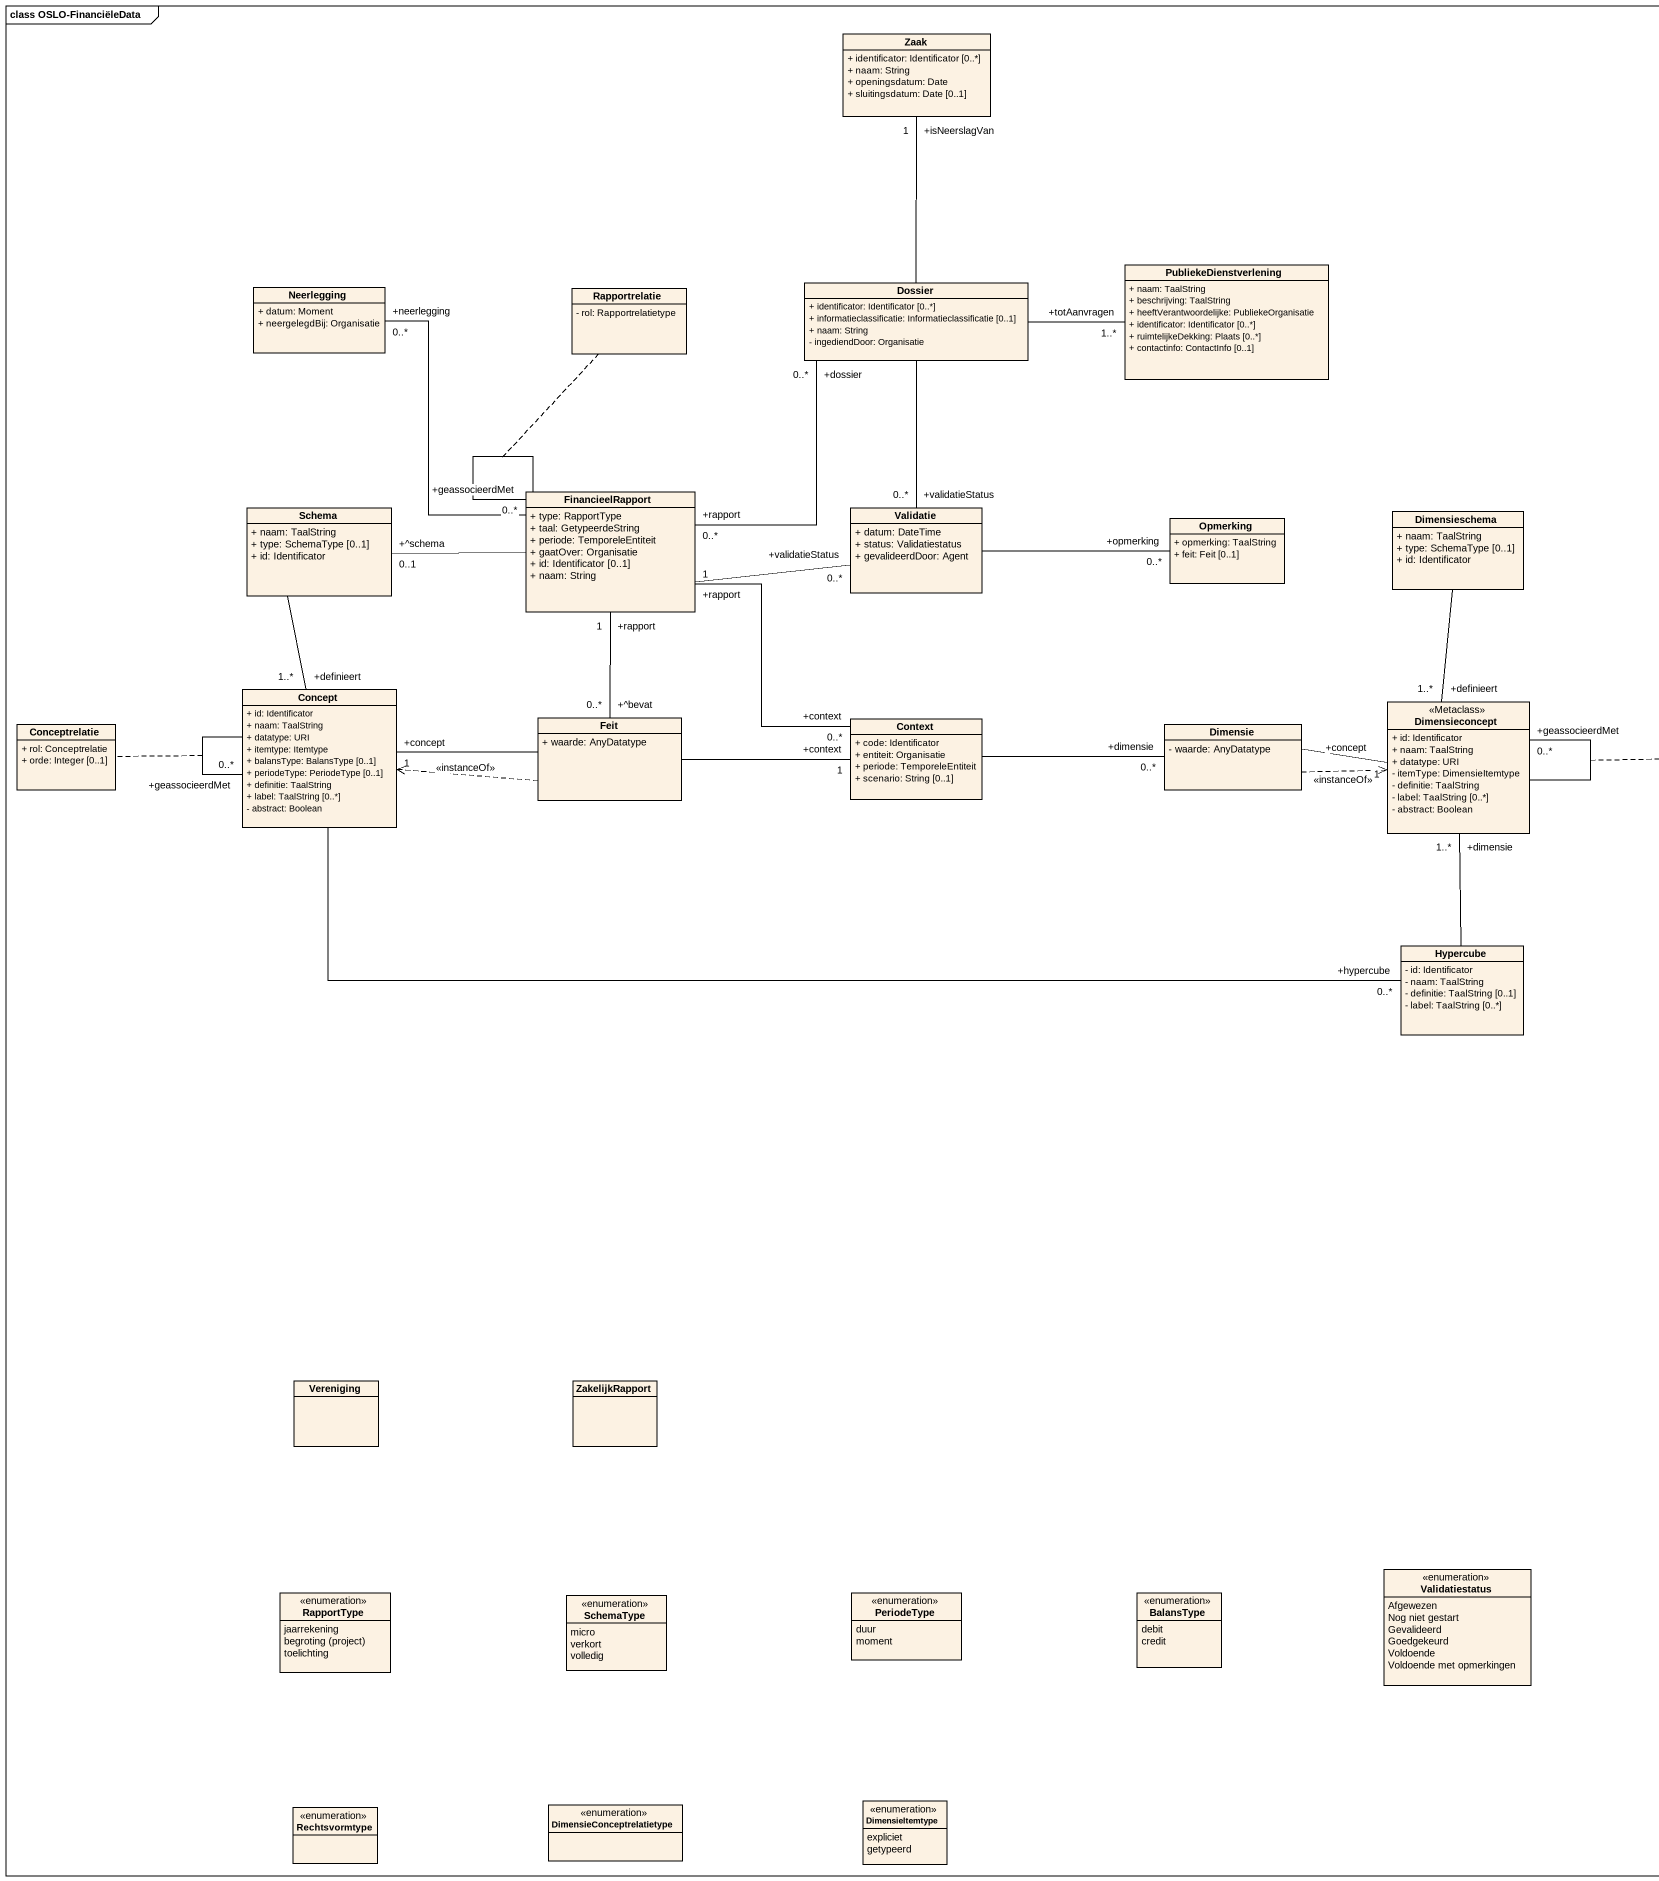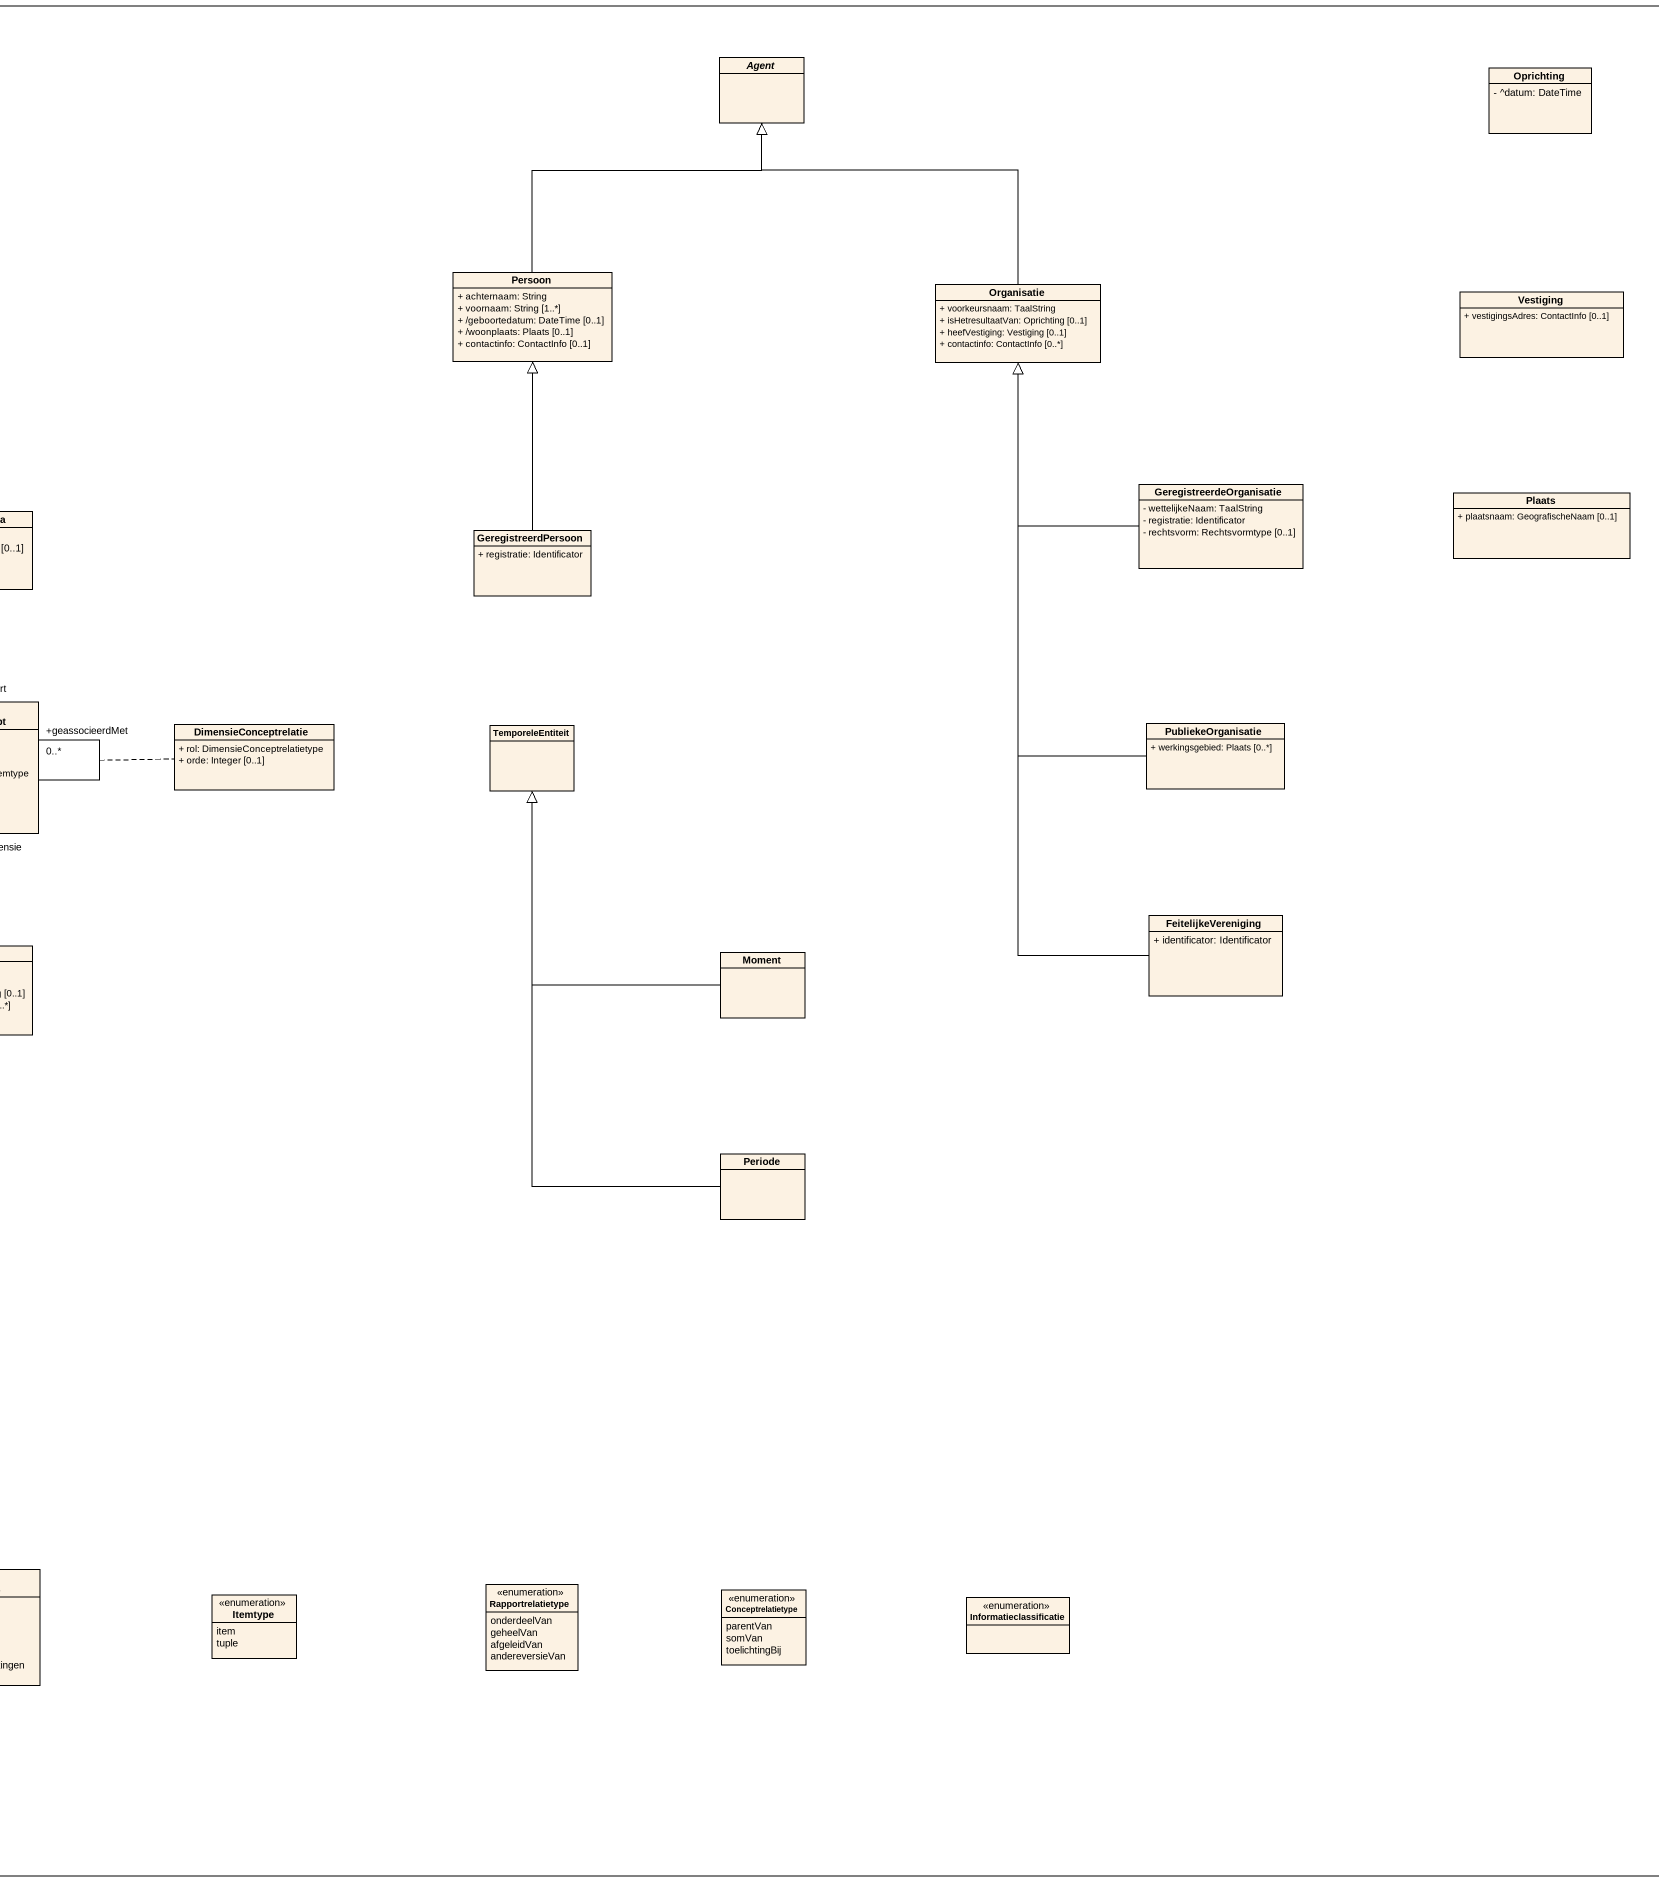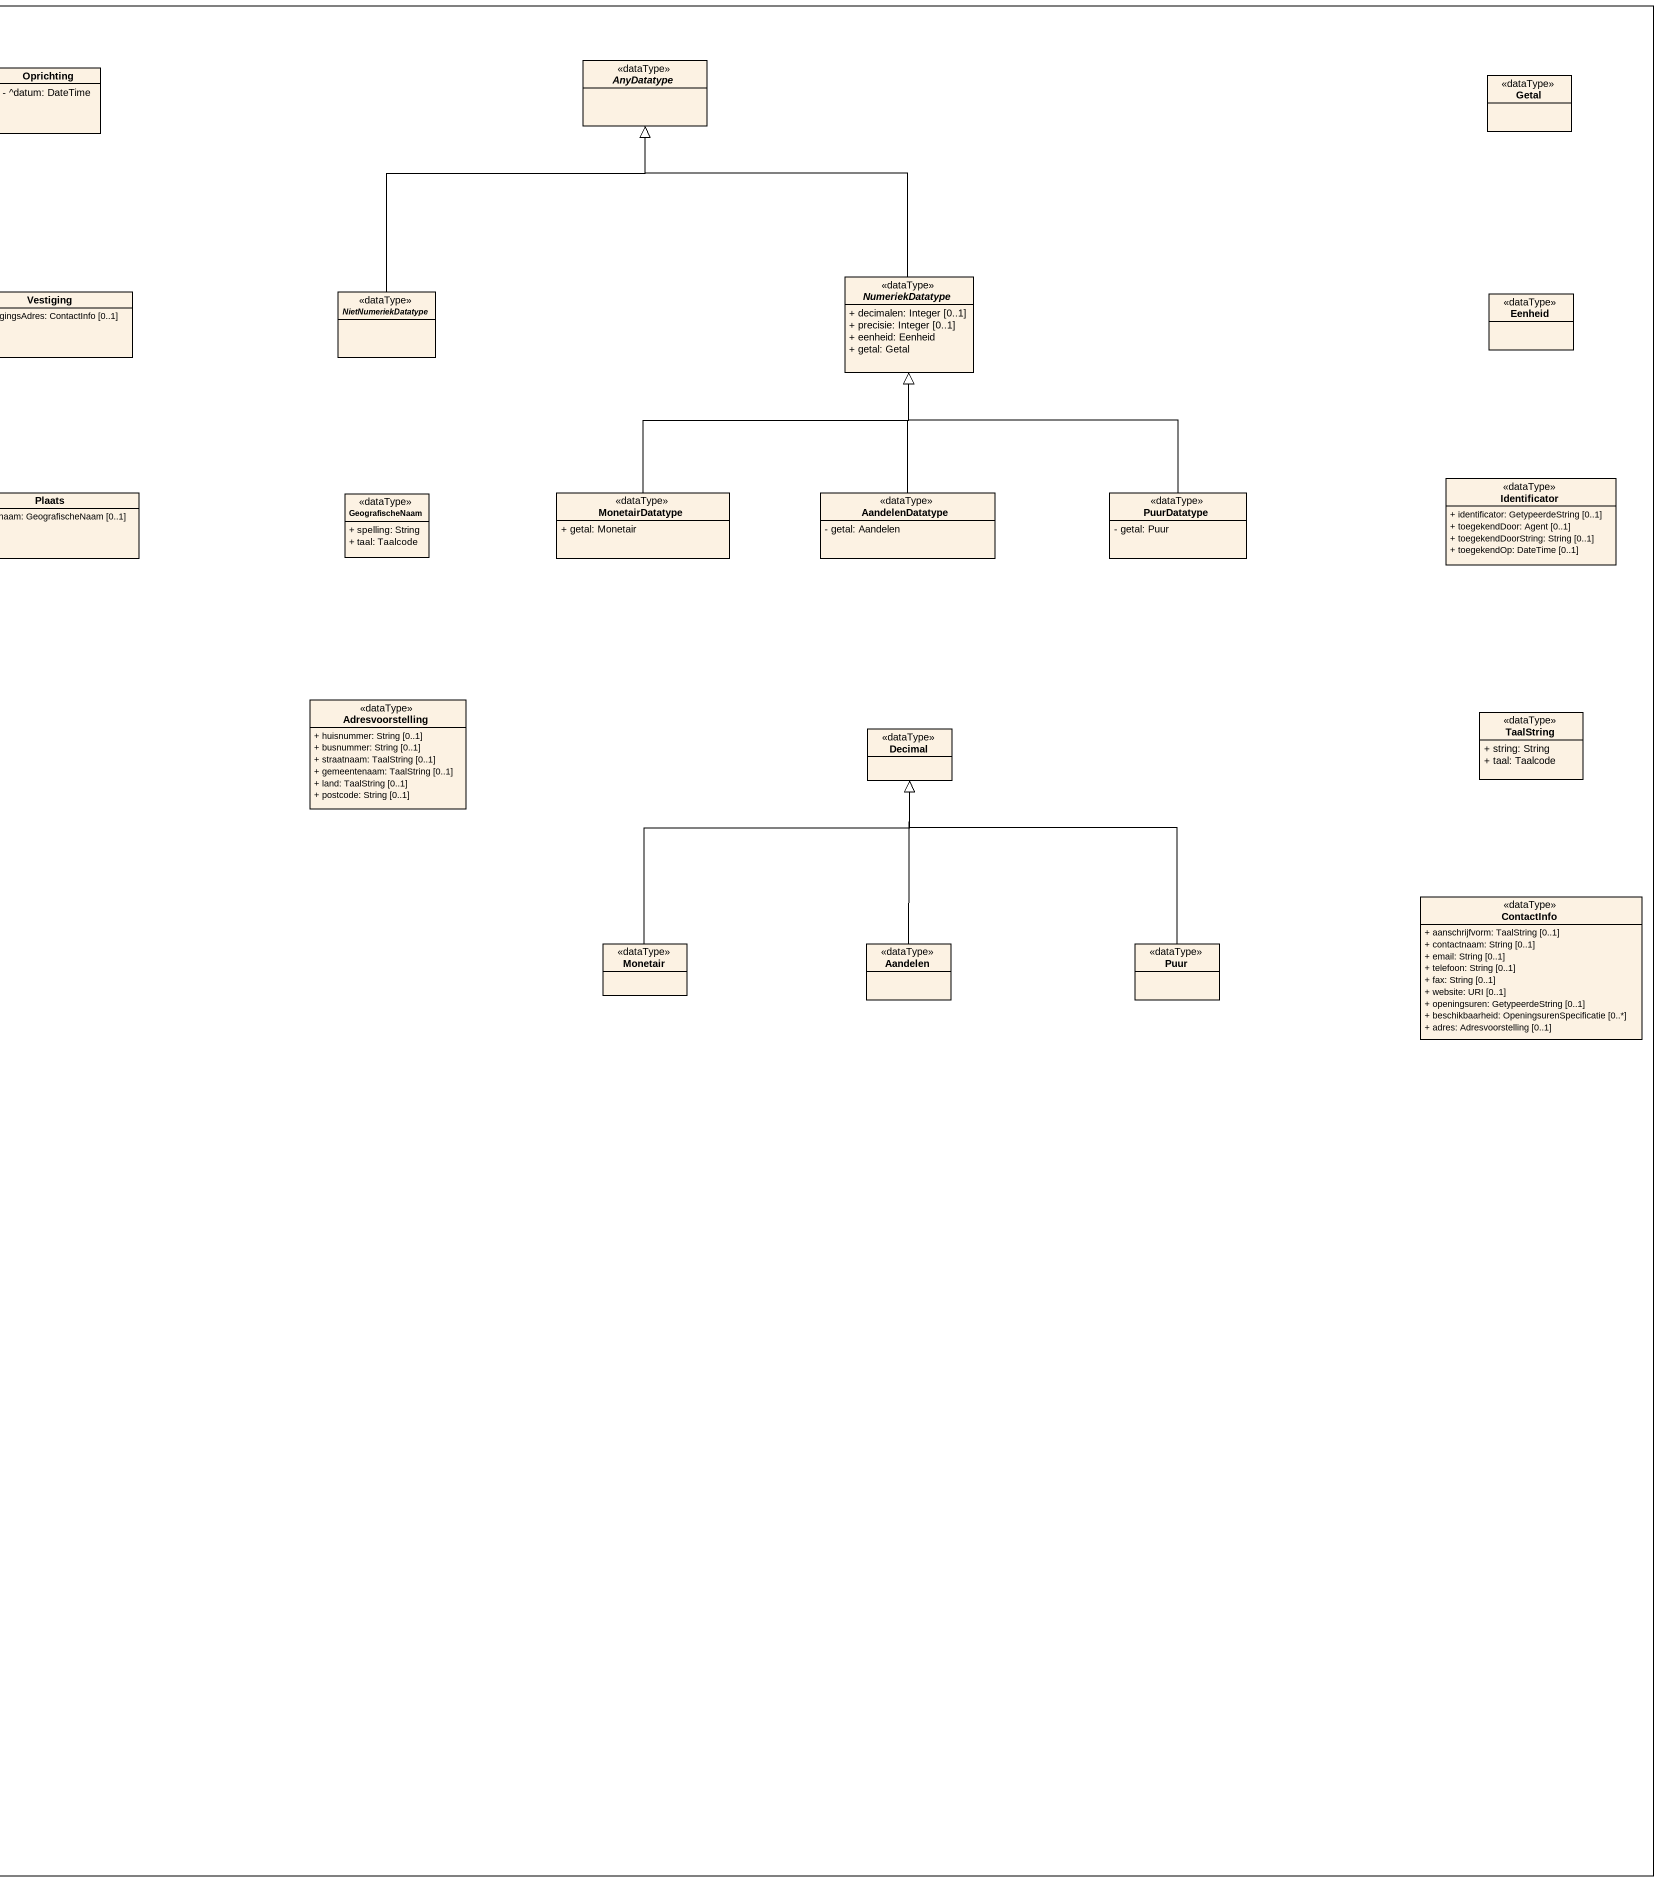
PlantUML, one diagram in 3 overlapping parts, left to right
@startuml
mainframe class OSLO-FinanciëleData
hide circle
hide empty members
skinparam classAttributeIconSize 0
class Zaak {
  + identificator: Identificator [0..*]
  + naam: String
  + openingsdatum: Date
  + sluitingsdatum: Date [0..1]
}
abstract class "Agent" as Agent_
abstract class AnyDatatype <<dataType>>
class Oprichting {
  - ^datum: DateTime
}
class Getal <<dataType>>
class PubliekeDienstverlening {
  + naam: TaalString
  + beschrijving: TaalString
  + heeftVerantwoordelijke: PubliekeOrganisatie
  + identificator: Identificator [0..*]
  + ruimtelijkeDekking: Plaats [0..*]
  + contactinfo: ContactInfo [0..1]
}
class Persoon {
  + achternaam: String
  + voornaam: String [1..*]
  + /geboortedatum: DateTime [0..1]
  + /woonplaats: Plaats [0..1]
  + contactinfo: ContactInfo [0..1]
}
class Neerlegging {
  + datum: Moment
  + neergelegdBij: Organisatie
}
class Rapportrelatie {
  - rol: Rapportrelatietype
}
class Dossier {
  + identificator: Identificator [0..*]
  + informatieclassificatie: Informatieclassificatie [0..1]
  + naam: String
  - ingediendDoor: Organisatie
}
class Organisatie {
  + voorkeursnaam: TaalString
  + isHetresultaatVan: Oprichting [0..1]
  + heefVestiging: Vestiging [0..1]
  + contactinfo: ContactInfo [0..*]
}
class Vestiging {
  + vestigingsAdres: ContactInfo [0..1]
}
abstract class NietNumeriekDatatype <<dataType>>
abstract class NumeriekDatatype <<dataType>> {
  + decimalen: Integer [0..1]
  + precisie: Integer [0..1]
  + eenheid: Eenheid
  + getal: Getal
}
class Eenheid <<dataType>>
class GeregistreerdeOrganisatie {
  - wettelijkeNaam: TaalString
  - registratie: Identificator
  - rechtsvorm: Rechtsvormtype [0..1]
}
class Identificator <<dataType>> {
  + identificator: GetypeerdeString [0..1]
  + toegekendDoor: Agent [0..1]
  + toegekendDoorString: String [0..1]
  + toegekendOp: DateTime [0..1]
}
class Schema {
  + naam: TaalString
  + type: SchemaType [0..1]
  + id: Identificator
}
class FinancieelRapport {
  + type: RapportType
  + taal: GetypeerdeString
  + periode: TemporeleEntiteit
  + gaatOver: Organisatie
  + id: Identificator [0..1]
  + naam: String
}
class Validatie {
  + datum: DateTime
  + status: Validatiestatus
  + gevalideerdDoor: Agent
}
class Opmerking {
  + opmerking: TaalString
  + feit: Feit [0..1]
}
class Dimensieschema {
  + naam: TaalString
  + type: SchemaType [0..1]
  + id: Identificator
}
class GeregistreerdPersoon {
  + registratie: Identificator
}
class Plaats {
  + plaatsnaam: GeografischeNaam [0..1]
}
class GeografischeNaam <<dataType>> {
  + spelling: String
  + taal: Taalcode
}
class MonetairDatatype <<dataType>> {
  + getal: Monetair
}
class AandelenDatatype <<dataType>> {
  - getal: Aandelen
}
class PuurDatatype <<dataType>> {
  - getal: Puur
}
class Concept {
  + id: Identificator
  + naam: TaalString
  + datatype: URI
  + itemtype: Itemtype
  + balansType: BalansType [0..1]
  + periodeType: PeriodeType [0..1]
  + definitie: TaalString
  + label: TaalString [0..*]
  - abstract: Boolean
}
class Adresvoorstelling <<dataType>> {
  + huisnummer: String [0..1]
  + busnummer: String [0..1]
  + straatnaam: TaalString [0..1]
  + gemeentenaam: TaalString [0..1]
  + land: TaalString [0..1]
  + postcode: String [0..1]
}
class Conceptrelatie {
  + rol: Conceptrelatie
  + orde: Integer [0..1]
}
class Feit {
  + waarde: AnyDatatype
}
class Context {
  + code: Identificator
  + entiteit: Organisatie
  + periode: TemporeleEntiteit
  + scenario: String [0..1]
}
class Dimensie {
  - waarde: AnyDatatype
}
class Dimensieconcept <<Metaclass>> {
  + id: Identificator
  + naam: TaalString
  + datatype: URI
  - itemType: DimensieItemtype
  - definitie: TaalString
  - label: TaalString [0..*]
  - abstract: Boolean
}
class DimensieConceptrelatie {
  + rol: DimensieConceptrelatietype
  + orde: Integer [0..1]
}
class TemporeleEntiteit
class PubliekeOrganisatie {
  + werkingsgebied: Plaats [0..*]
}
class Decimal <<dataType>>
class TaalString <<dataType>> {
  + string: String
  + taal: Taalcode
}
class ContactInfo <<dataType>> {
  + aanschrijfvorm: TaalString [0..1]
  + contactnaam: String [0..1]
  + email: String [0..1]
  + telefoon: String [0..1]
  + fax: String [0..1]
  + website: URI [0..1]
  + openingsuren: GetypeerdeString [0..1]
  + beschikbaarheid: OpeningsurenSpecificatie [0..*]
  + adres: Adresvoorstelling [0..1]
}
class Hypercube {
  - id: Identificator
  - naam: TaalString
  - definitie: TaalString [0..1]
  - label: TaalString [0..*]
}
class Moment
class FeitelijkeVereniging {
  + identificator: Identificator
}
class Monetair <<dataType>>
class Aandelen <<dataType>>
class Puur <<dataType>>
class Periode
class Vereniging
class ZakelijkRapport
enum Validatiestatus {
  Afgewezen
  Nog niet gestart
  Gevalideerd
  Goedgekeurd
  Voldoende
  Voldoende met opmerkingen
}
enum Rapportrelatietype {
  onderdeelVan
  geheelVan
  afgeleidVan
  andereversieVan
}
enum Conceptrelatietype {
  parentVan
  somVan
  toelichtingBij
}
enum RapportType {
  jaarrekening
  {field} begroting (project)
  toelichting
}
enum SchemaType {
  micro
  verkort
  volledig
}
enum PeriodeType {
  duur
  moment
}
enum BalansType {
  debit
  credit
}
enum Itemtype {
  item
  tuple
}
enum Informatieclassificatie
enum DimensieItemtype {
  expliciet
  getypeerd
}
enum Rechtsvormtype
enum DimensieConceptrelatietype
Persoon -up-|> Agent_
Dossier -up- "+isNeerslagVan\n1" Zaak
Dossier -right- "+totAanvragen\n1..*" PubliekeDienstverlening
Dossier -- "+validatieStatus\n0..*" Validatie
Organisatie -up-|> Agent_
NietNumeriekDatatype -up-|> AnyDatatype
NumeriekDatatype -up-|> AnyDatatype
GeregistreerdeOrganisatie -up-|> Organisatie
Schema "+^schema\n0..1" -right- FinancieelRapport
Schema -- "+definieert\n1..*" Concept
FinancieelRapport -up- "+neerlegging\n0..*" Neerlegging
FinancieelRapport "+rapport\n0..*" -up- "+dossier\n0..*" Dossier
FinancieelRapport -- "+geassocieerdMet\n0..*" FinancieelRapport
(FinancieelRapport, FinancieelRapport) .. Rapportrelatie
FinancieelRapport "+rapport\n1" -- "+^bevat\n0..*" Feit
FinancieelRapport "+rapport\n1" -- "+context\n0..*" Context
Validatie "+validatieStatus\n0..*" -left- FinancieelRapport
Validatie -right- "+opmerking\n0..*" Opmerking
Dimensieschema -- "+definieert\n1..*" Dimensieconcept
GeregistreerdPersoon -up-|> Persoon
MonetairDatatype -up-|> NumeriekDatatype
AandelenDatatype -up-|> NumeriekDatatype
PuurDatatype -up-|> NumeriekDatatype
Concept -- "+geassocieerdMet\n0..*" Concept
(Concept, Concept) .. Conceptrelatie
Concept -right- "+hypercube\n0..*" Hypercube
Feit -left- "+concept\n1" Concept
Feit .left.> Concept : <<instanceOf>>
Feit -right- "+context\n1" Context
Context -right- "+dimensie\n0..*" Dimensie
Dimensie -right- "+concept\n1" Dimensieconcept
Dimensie .right.> Dimensieconcept : <<instanceOf>>
Dimensieconcept -- "+geassocieerdMet\n0..*" Dimensieconcept
(Dimensieconcept, Dimensieconcept) .. DimensieConceptrelatie
PubliekeOrganisatie -up-|> Organisatie
Hypercube -up- "+dimensie\n1..*" Dimensieconcept
Moment -up-|> TemporeleEntiteit
FeitelijkeVereniging -up-|> Organisatie
Monetair -up-|> Decimal
Aandelen -up-|> Decimal
Puur -up-|> Decimal
Periode -up-|> TemporeleEntiteit
@enduml
